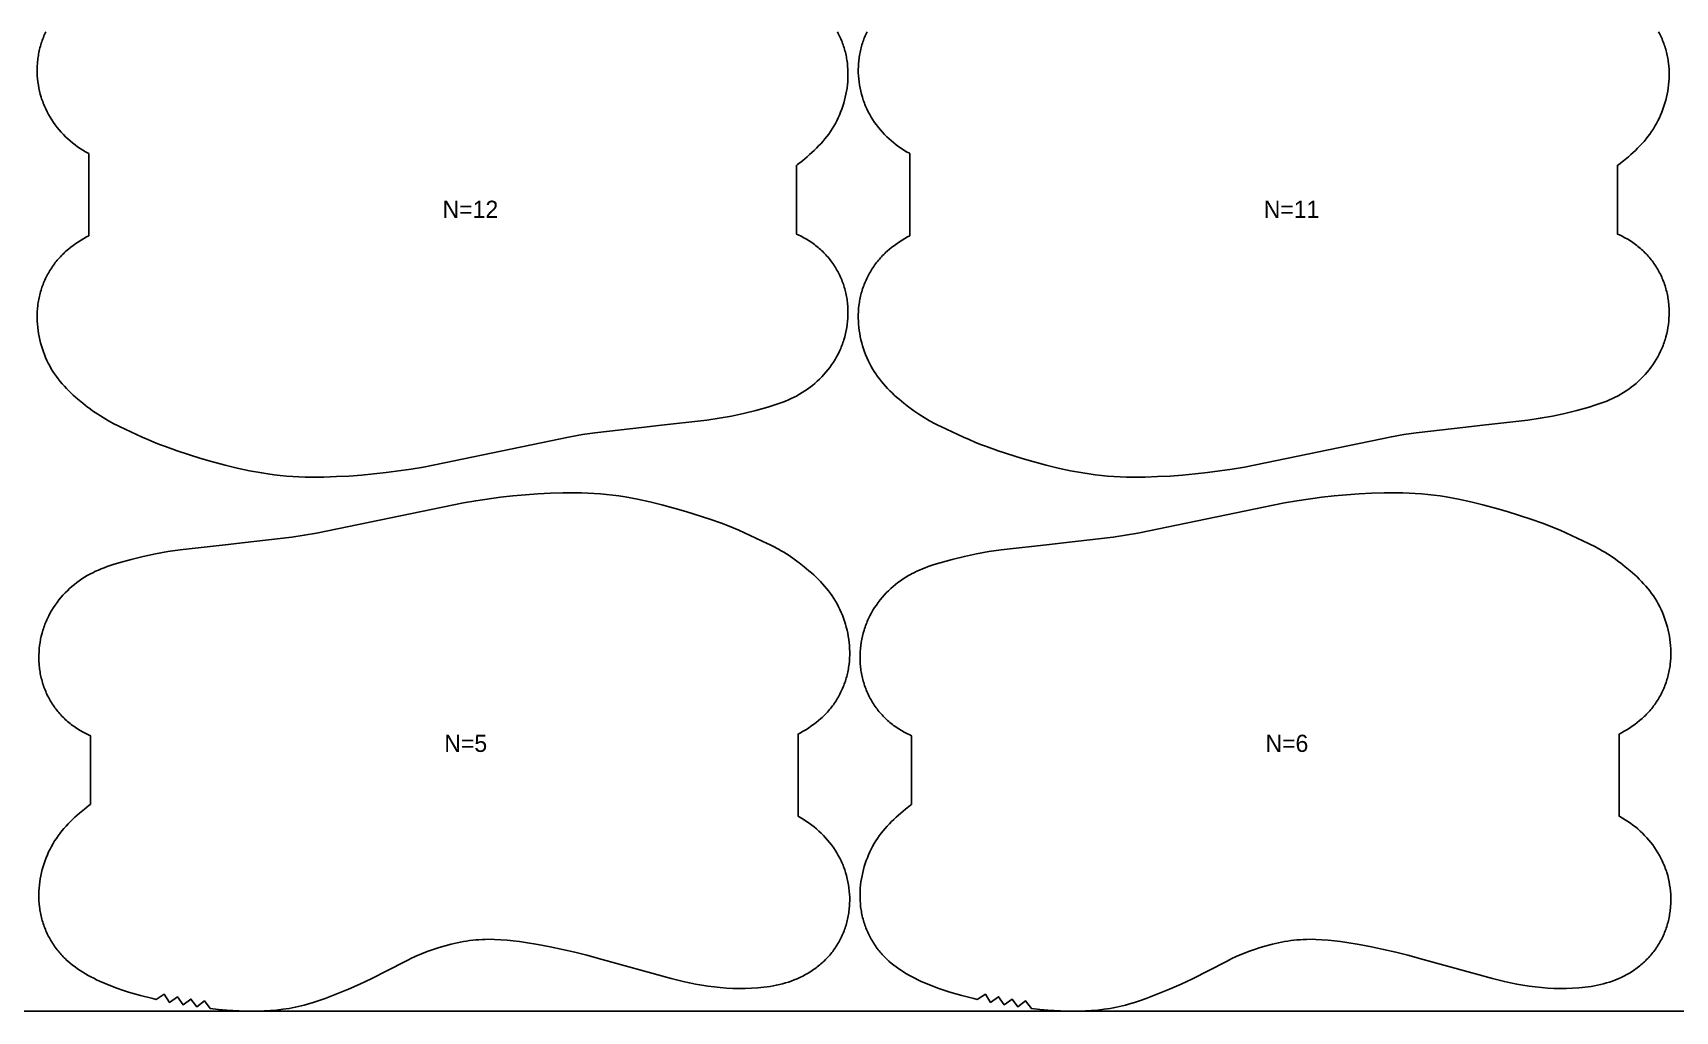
# Model space of a CAD drawing. Header units: inches. Extents: x 0 to 1906, y -77 to 1083.
# Drawn here: x 952.8 to 1429.8, y -77 to 206.9 of the extents above; entities that cross this region are included whole.
import ezdxf

# ---------------------------------------------------------------- set-up
doc = ezdxf.new("R2010")
doc.units = ezdxf.units.IN

msp = doc.modelspace()

# ---------------------------------------------------------------- linework, layer by layer
at = {"layer": '1'}
for points in [[(0, -77), (1905.5043, -77), (1905.5043, 1083.4717), (0, 1083.4717), (0, -77)], [(1085.945, -56.1527), (1084.1309, -56.1704), (1083.2244, -56.208), (1082.3186, -56.2644), (1081.414, -56.3391), (1080.5109, -56.4318), (1079.6097, -56.542), (1078.7108, -56.6695), (1077.8145, -56.8138), (1076.9212, -56.9746), (1076.031, -57.1513), (1074.2604, -57.551), (1072.5038, -58.0092), (1070.762, -58.5222), (1069.0361, -59.087), (1067.3281, -59.7032), (1065.6399, -60.3706), (1063.9735, -61.0895), (1062.3297, -61.8577), (1062.0431, -62), (1060.7039, -62.6646), (1051.0251, -67.6635), (1047.7342, -69.1966), (1044.4027, -70.6411), (1041.042, -72.0144), (1037.6489, -73.3073), (1035.9378, -73.9169), (1034.2148, -74.4905), (1032.4777, -75.0164), (1031.6033, -75.2577), (1030.7246, -75.4827), (1029.8415, -75.6901), (1028.9542, -75.8801), (1028.0633, -76.0532), (1027.169, -76.2098), (1025.3726, -76.4756), (1023.5682, -76.6812), (1021.759, -76.8308), (1019.9465, -76.9299), (1018.1319, -76.9843), (1016.3163, -77), (1014.5007, -76.9817), (1012.686, -76.9299), (1010.8727, -76.8439), (1009.0617, -76.7229), (1006.6792, -76.5116), (1004.301, -76.2515), (1002.5713, -74.0226), (1000.3335, -75.7427), (998.6477, -73.4815), (996.3773, -75.1527), (994.7582, -72.8477), (992.4402, -74.4474), (990.8999, -72.0895), (988.5291, -73.6098), (987.555, -73.3795), (984.0393, -72.474), (980.5545, -71.4543), (978.8255, -70.8991), (977.1087, -70.308), (975.4074, -69.6749), (973.7253, -68.9937), (972.0658, -68.2589), (971.2459, -67.8699), (970.4333, -67.4658), (969.6286, -67.046), (968.8324, -66.6102), (968.0452, -66.1577), (967.2676, -65.688), (966.5004, -65.2006), (965.7452, -64.6945), (965.0037, -64.169), (964.2779, -63.6231), (963.5695, -63.0561), (962.8804, -62.4668), (962.5437, -62.1637), (962.2124, -61.8546), (961.8869, -61.5396), (961.5673, -61.2186), (961.2538, -60.8913), (960.9467, -60.5581), (960.6458, -60.2189), (960.3513, -59.8741), (960.0633, -59.5236), (959.7818, -59.1678), (959.5069, -58.8067), (959.2386, -58.4404), (958.9772, -58.0693), (958.7225, -57.6933), (958.4746, -57.3127), (958.2338, -56.9276), (957.9999, -56.5381), (957.7732, -56.1445), (957.5535, -55.7468), (957.3412, -55.3453), (957.136, -54.9401), (956.9383, -54.5312), (956.7479, -54.119), (956.565, -53.7034), (956.3896, -53.2846), (956.2216, -52.8629), (956.0613, -52.4382), (955.9086, -52.0108), (955.7636, -51.5807), (955.6264, -51.1482), (955.4969, -50.7133), (955.3752, -50.2762), (955.2614, -49.837), (955.1555, -49.3959), (955.0576, -48.953), (954.9677, -48.5084), (954.8859, -48.0623), (954.8121, -47.6148), (954.7462, -47.1661), (954.6882, -46.7162), (954.5956, -45.8136), (954.5337, -44.9082), (954.502, -44.0009), (954.5, -43.0929), (954.5272, -42.1853), (954.5831, -41.2791), (954.6672, -40.3753), (954.7791, -39.4747), (954.9184, -38.578), (955.0847, -37.6858), (955.2775, -36.7989), (955.4966, -35.9178), (955.7416, -35.0433), (956.0119, -34.1761), (956.3074, -33.3169), (956.628, -32.4667), (956.9738, -31.6266), (957.3448, -30.7976), (957.7411, -29.981), (958.1628, -29.1776), (958.61, -28.3887), (959.0827, -27.6152), (959.5808, -26.8581), (960.1029, -26.1172), (960.6475, -25.3923), (961.2132, -24.6831), (961.7985, -23.9891), (962.4017, -23.3103), (963.0215, -22.6461), (963.6562, -21.9964), (964.3046, -21.3608), (964.9656, -20.7387), (965.6387, -20.1298), (966.323, -19.5334), (967.7224, -18.3764), (969.158, -17.2636), (969.5, -17.0139), (969.5, 2.906), (968.941, 3.1575), (968.1258, 3.5561), (967.3239, 3.981), (966.5362, 4.4325), (965.7641, 4.9105), (965.0089, 5.4145), (964.6379, 5.6763), (964.2717, 5.9445), (963.9102, 6.2191), (963.5538, 6.5), (963.2025, 6.7873), (962.8566, 7.0809), (962.5161, 7.3808), (962.1812, 7.6869), (961.8522, 7.9992), (961.529, 8.3177), (961.212, 8.6423), (960.9012, 8.9729), (960.5967, 9.3094), (960.2986, 9.6516), (960.0071, 9.9995), (959.7222, 10.3528), (959.444, 10.7114), (959.1726, 11.0753), (958.9082, 11.4442), (958.6509, 11.8181), (958.4007, 12.1968), (958.1578, 12.5802), (957.9223, 12.9681), (957.6942, 13.3604), (957.4737, 13.757), (957.2609, 14.1578), (957.0558, 14.5625), (956.8586, 14.9711), (956.6692, 15.3834), (956.4876, 15.7993), (956.3139, 16.2185), (956.148, 16.6409), (955.9901, 17.0663), (955.84, 17.4947), (955.6978, 17.9257), (955.5636, 18.3593), (955.4373, 18.7953), (955.319, 19.2336), (955.2087, 19.6739), (955.1064, 20.1161), (955.012, 20.5601), (954.9257, 21.0057), (954.8475, 21.4527), (954.7772, 21.9009), (954.7149, 22.3504), (954.6606, 22.8009), (954.6142, 23.2523), (954.5757, 23.7044), (954.5222, 24.6104), (954.5, 25.5179), (954.5087, 26.4257), (954.5482, 27.3329), (954.6182, 28.2383), (954.7185, 29.1409), (954.849, 30.0396), (955.0098, 30.9332), (955.2009, 31.8206), (955.4223, 32.7008), (955.6739, 33.5726), (955.8111, 34.005), (955.9558, 34.4349), (956.1082, 34.8622), (956.268, 35.2866), (956.4355, 35.7081), (956.6104, 36.1267), (956.7926, 36.542), (956.9821, 36.9542), (957.3825, 37.7686), (957.8105, 38.569), (958.2653, 39.3547), (958.7461, 40.125), (959.2519, 40.8792), (959.782, 41.6164), (960.3355, 42.336), (960.9117, 43.0375), (961.5098, 43.7202), (962.1292, 44.3836), (962.7692, 45.0272), (963.4292, 45.6504), (964.1083, 46.2528), (964.806, 46.8337), (965.5214, 47.3926), (966.2538, 47.9293), (967.0023, 48.4433), (967.766, 48.9345), (968.5441, 49.4023), (969.3355, 49.8467), (969.5, 49.9326), (970.1396, 50.2671), (970.9554, 50.6634), (971.7819, 51.0356), (972.6182, 51.3855), (973.4629, 51.7152), (974.3151, 52.0269), (976.0372, 52.6048), (977.7751, 53.1365), (981.2745, 54.1085), (984.8001, 54.9725), (988.3506, 55.7329), (991.9234, 56.3804), (995.5146, 56.9109), (1009.4896, 58.4668), (1013.5577, 58.9197), (1027.9863, 60.5701), (1031.5725, 61.1343), (1035.1491, 61.7624), (1077.8262, 70.5342), (1081.407, 71.134), (1088.5987, 72.1421), (1092.2059, 72.5543), (1095.8214, 72.8877), (1099.4431, 73.1441), (1103.0692, 73.3281), (1106.6984, 73.4384), (1110.3297, 73.4668), (1112.145, 73.4414), (1113.9593, 73.3838), (1115.7722, 73.2903), (1117.5827, 73.1594), (1119.39, 72.9907), (1121.1933, 72.7834), (1122.9918, 72.5376), (1124.7852, 72.2558), (1128.3561, 71.5968), (1131.905, 70.8301), (1135.4329, 69.9716), (1139.3147, 68.9291), (1142.4276, 68.0227), (1149.3421, 65.8049), (1152.7704, 64.6055), (1154.4704, 63.9691), (1156.1564, 63.2985), (1157.8263, 62.5897), (1159.4836, 61.8505), (1166.0656, 58.7732), (1166.6775, 58.4668), (1167.6885, 57.9606), (1169.2858, 57.1019), (1170.0723, 56.6506), (1170.8502, 56.1844), (1172.381, 55.2101), (1173.8793, 54.1847), (1175.0043, 53.3632), (1175.3463, 53.1135), (1176.7819, 52.0007), (1178.1813, 50.8437), (1178.8656, 50.2473), (1179.5387, 49.6384), (1180.1998, 49.0164), (1180.8481, 48.3807), (1181.4828, 47.731), (1182.1026, 47.0669), (1182.7058, 46.388), (1183.2911, 45.6941), (1183.8568, 44.9848), (1184.4015, 44.2599), (1184.9236, 43.519), (1185.4216, 42.7619), (1185.8943, 41.9885), (1186.3415, 41.1995), (1186.7632, 40.3962), (1187.1595, 39.5795), (1187.5306, 38.7505), (1187.8763, 37.9104), (1188.1969, 37.0602), (1188.4924, 36.201), (1188.7628, 35.3338), (1189.0077, 34.4593), (1189.2268, 33.5783), (1189.4197, 32.6913), (1189.5859, 31.7991), (1189.7252, 30.9024), (1189.8371, 30.0018), (1189.9212, 29.098), (1189.9771, 28.1918), (1190.0043, 27.2842), (1190.0024, 26.3762), (1189.9707, 25.469), (1189.9088, 24.5635), (1189.8161, 23.6609), (1189.7581, 23.2111), (1189.6922, 22.7623), (1189.6184, 22.3148), (1189.5366, 21.8687), (1189.4467, 21.4241), (1189.3488, 20.9812), (1189.2429, 20.5401), (1189.1291, 20.1009), (1189.0075, 19.6638), (1188.878, 19.229), (1188.7407, 18.7964), (1188.5957, 18.3664), (1188.443, 17.9389), (1188.2827, 17.5143), (1188.1148, 17.0925), (1187.9393, 16.6737), (1187.7564, 16.2582), (1187.566, 15.8459), (1187.3683, 15.4371), (1187.1632, 15.0318), (1186.9508, 14.6303), (1186.7312, 14.2326), (1186.5044, 13.839), (1186.2705, 13.4496), (1186.0297, 13.0645), (1185.7819, 12.6838), (1185.5272, 12.3079), (1185.2657, 11.9367), (1184.9974, 11.5705), (1184.7225, 11.2093), (1184.441, 10.8535), (1184.153, 10.5031), (1183.8585, 10.1582), (1183.5577, 9.819), (1183.2505, 9.4858), (1182.937, 9.1586), (1182.6175, 8.8375), (1182.2919, 8.5225), (1181.9606, 8.2135), (1181.6239, 7.9103), (1180.9348, 7.3211), (1180.2264, 6.754), (1179.5006, 6.2081), (1178.7592, 5.6826), (1178.0039, 5.1766), (1177.2367, 4.6891), (1176.4591, 4.2194), (1175.6719, 3.7669), (1175.0043, 3.4015), (1175.0043, -20.4445), (1175.1688, -20.5305), (1175.9603, -20.9748), (1176.7383, -21.4427), (1177.502, -21.9338), (1178.2505, -22.4478), (1178.9829, -22.9845), (1179.6984, -23.5434), (1180.396, -24.1243), (1181.0752, -24.7267), (1181.7351, -25.3499), (1182.3751, -25.9935), (1182.9945, -26.657), (1183.5927, -27.3397), (1184.1688, -28.0411), (1184.7223, -28.7607), (1185.2524, -29.498), (1185.7583, -30.2521), (1186.239, -31.0224), (1186.6939, -31.8081), (1187.1219, -32.6085), (1187.5222, -33.4229), (1187.7117, -33.8351), (1187.8939, -34.2505), (1188.0688, -34.669), (1188.2363, -35.0905), (1188.3962, -35.515), (1188.5485, -35.9422), (1188.6932, -36.3721), (1188.8304, -36.8045), (1189.082, -37.6763), (1189.3034, -38.5565), (1189.4945, -39.4439), (1189.6553, -40.3376), (1189.7858, -41.2362), (1189.8861, -42.1388), (1189.9561, -43.0442), (1189.9956, -43.9514), (1190.0043, -44.8592), (1189.9821, -45.7667), (1189.9286, -46.6727), (1189.8901, -47.1249), (1189.8437, -47.5762), (1189.7894, -48.0267), (1189.7271, -48.4762), (1189.6569, -48.9245), (1189.5786, -49.3715), (1189.4923, -49.817), (1189.398, -50.261), (1189.2956, -50.7032), (1189.1853, -51.1436), (1189.067, -51.5818), (1188.9407, -52.0178), (1188.8065, -52.4514), (1188.6643, -52.8825), (1188.5143, -53.3108), (1188.3563, -53.7362), (1188.1904, -54.1587), (1188.0167, -54.5779), (1187.8351, -54.9937), (1187.6457, -55.406), (1187.4485, -55.8146), (1187.2435, -56.2194), (1187.0306, -56.6201), (1186.8102, -57.0167), (1186.5821, -57.4091), (1186.3465, -57.797), (1186.1036, -58.1803), (1185.8534, -58.559), (1185.5961, -58.9329), (1185.3317, -59.3018), (1185.0604, -59.6657), (1184.7822, -60.0244), (1184.4972, -60.3777), (1184.2057, -60.7255), (1183.9076, -61.0677), (1183.6031, -61.4042), (1183.2923, -61.7348), (1182.9753, -62.0594), (1182.6522, -62.3779), (1182.3231, -62.6902), (1181.9882, -62.9964), (1181.6477, -63.2962), (1181.3018, -63.5898), (1180.9505, -63.8771), (1180.5941, -64.1581), (1180.2327, -64.4327), (1179.8664, -64.7008), (1179.4955, -64.9626), (1178.7402, -65.4667), (1177.9681, -65.9446), (1177.1805, -66.3961), (1176.3785, -66.821), (1175.5633, -67.2196), (1174.7359, -67.592), (1173.8972, -67.9385), (1173.0482, -68.2594), (1172.1901, -68.555), (1171.3238, -68.8255), (1170.4503, -69.0711), (1169.5705, -69.2924), (1168.6853, -69.4903), (1167.7952, -69.6662), (1166.9009, -69.8212), (1166.003, -69.9565), (1165.1022, -70.0736), (1164.1992, -70.1735), (1163.2946, -70.2575), (1161.4826, -70.3813), (1159.6684, -70.4477), (1157.8534, -70.4576), (1156.0391, -70.4123), (1154.227, -70.3132), (1152.4179, -70.1641), (1150.6126, -69.9692), (1148.812, -69.7326), (1147.0169, -69.4577), (1145.2283, -69.1447), (1143.4472, -68.7929), (1141.6748, -68.4016), (1138.1551, -67.5131), (1118.1003, -62), (1113.6471, -60.7758), (1110.1233, -59.9), (1106.5837, -59.0904), (1103.0284, -58.3533), (1099.4596, -57.6852), (1095.8786, -57.088), (1094.0823, -56.8263), (1092.2813, -56.5963), (1090.4751, -56.4041), (1088.6649, -56.2591), (1086.852, -56.1716), (1085.945, -56.1527)], [(1324.445, -56.1527), (1322.6309, -56.1704), (1321.7244, -56.208), (1320.8186, -56.2644), (1319.914, -56.3391), (1319.0109, -56.4318), (1318.1097, -56.542), (1317.2108, -56.6695), (1316.3145, -56.8138), (1315.4212, -56.9746), (1314.531, -57.1513), (1312.7604, -57.551), (1311.0038, -58.0092), (1309.262, -58.5222), (1307.5361, -59.087), (1305.8281, -59.7032), (1304.1399, -60.3706), (1302.4735, -61.0895), (1300.8297, -61.8577), (1300.5431, -62), (1299.2039, -62.6646), (1289.5251, -67.6635), (1286.2342, -69.1966), (1282.9027, -70.6411), (1279.542, -72.0144), (1276.1489, -73.3073), (1274.4378, -73.9169), (1272.7148, -74.4905), (1270.9777, -75.0164), (1270.1033, -75.2577), (1269.2246, -75.4827), (1268.3415, -75.6901), (1267.4542, -75.8801), (1266.5633, -76.0532), (1265.669, -76.2098), (1263.8726, -76.4756), (1262.0682, -76.6812), (1260.259, -76.8308), (1258.4465, -76.9299), (1256.6319, -76.9843), (1254.8163, -77), (1253.0007, -76.9817), (1251.186, -76.9299), (1249.3727, -76.8439), (1247.5617, -76.7229), (1245.1792, -76.5116), (1242.801, -76.2515), (1241.0713, -74.0226), (1238.8335, -75.7427), (1237.1477, -73.4815), (1234.8773, -75.1527), (1233.2582, -72.8477), (1230.9402, -74.4474), (1229.3999, -72.0895), (1227.0291, -73.6098), (1226.055, -73.3795), (1222.5393, -72.474), (1219.0545, -71.4543), (1217.3255, -70.8991), (1215.6087, -70.308), (1213.9074, -69.6749), (1212.2253, -68.9937), (1210.5658, -68.2589), (1209.7459, -67.8699), (1208.9333, -67.4658), (1208.1286, -67.046), (1207.3324, -66.6102), (1206.5452, -66.1577), (1205.7676, -65.688), (1205.0004, -65.2006), (1204.2452, -64.6945), (1203.5037, -64.169), (1202.7779, -63.6231), (1202.0695, -63.0561), (1201.3804, -62.4668), (1201.0437, -62.1637), (1200.7124, -61.8546), (1200.3869, -61.5396), (1200.0673, -61.2186), (1199.7538, -60.8913), (1199.4467, -60.5581), (1199.1458, -60.2189), (1198.8513, -59.8741), (1198.5633, -59.5236), (1198.2818, -59.1678), (1198.0069, -58.8067), (1197.7386, -58.4404), (1197.4772, -58.0693), (1197.2225, -57.6933), (1196.9746, -57.3127), (1196.7338, -56.9276), (1196.4999, -56.5381), (1196.2732, -56.1445), (1196.0535, -55.7468), (1195.8412, -55.3453), (1195.636, -54.9401), (1195.4383, -54.5312), (1195.2479, -54.119), (1195.065, -53.7034), (1194.8896, -53.2846), (1194.7216, -52.8629), (1194.5613, -52.4382), (1194.4086, -52.0108), (1194.2636, -51.5807), (1194.1264, -51.1482), (1193.9969, -50.7133), (1193.8752, -50.2762), (1193.7614, -49.837), (1193.6555, -49.3959), (1193.5576, -48.953), (1193.4677, -48.5084), (1193.3859, -48.0623), (1193.3121, -47.6148), (1193.2462, -47.1661), (1193.1882, -46.7162), (1193.0956, -45.8136), (1193.0337, -44.9082), (1193.002, -44.0009), (1193, -43.0929), (1193.0272, -42.1853), (1193.0831, -41.2791), (1193.1672, -40.3753), (1193.2791, -39.4747), (1193.4184, -38.578), (1193.5847, -37.6858), (1193.7775, -36.7989), (1193.9966, -35.9178), (1194.2416, -35.0433), (1194.5119, -34.1761), (1194.8074, -33.3169), (1195.128, -32.4667), (1195.4738, -31.6266), (1195.8448, -30.7976), (1196.2411, -29.981), (1196.6628, -29.1776), (1197.11, -28.3887), (1197.5827, -27.6152), (1198.0808, -26.8581), (1198.6029, -26.1172), (1199.1475, -25.3923), (1199.7132, -24.6831), (1200.2985, -23.9891), (1200.9017, -23.3103), (1201.5215, -22.6461), (1202.1562, -21.9964), (1202.8046, -21.3608), (1203.4656, -20.7387), (1204.1387, -20.1298), (1204.823, -19.5334), (1206.2224, -18.3764), (1207.658, -17.2636), (1208, -17.0139), (1208, 2.906), (1207.441, 3.1575), (1206.6258, 3.5561), (1205.8239, 3.981), (1205.0362, 4.4325), (1204.2641, 4.9105), (1203.5089, 5.4145), (1203.1379, 5.6763), (1202.7717, 5.9445), (1202.4102, 6.2191), (1202.0538, 6.5), (1201.7025, 6.7873), (1201.3566, 7.0809), (1201.0161, 7.3808), (1200.6812, 7.6869), (1200.3522, 7.9992), (1200.029, 8.3177), (1199.712, 8.6423), (1199.4012, 8.9729), (1199.0967, 9.3094), (1198.7986, 9.6516), (1198.5071, 9.9995), (1198.2222, 10.3528), (1197.944, 10.7114), (1197.6726, 11.0753), (1197.4082, 11.4442), (1197.1509, 11.8181), (1196.9007, 12.1968), (1196.6578, 12.5802), (1196.4223, 12.9681), (1196.1942, 13.3604), (1195.9737, 13.757), (1195.7609, 14.1578), (1195.5558, 14.5625), (1195.3586, 14.9711), (1195.1692, 15.3834), (1194.9876, 15.7993), (1194.8139, 16.2185), (1194.648, 16.6409), (1194.4901, 17.0663), (1194.34, 17.4947), (1194.1978, 17.9257), (1194.0636, 18.3593), (1193.9373, 18.7953), (1193.819, 19.2336), (1193.7087, 19.6739), (1193.6064, 20.1161), (1193.512, 20.5601), (1193.4257, 21.0057), (1193.3475, 21.4527), (1193.2772, 21.9009), (1193.2149, 22.3504), (1193.1606, 22.8009), (1193.1142, 23.2523), (1193.0757, 23.7044), (1193.0222, 24.6104), (1193, 25.5179), (1193.0087, 26.4257), (1193.0482, 27.3329), (1193.1182, 28.2383), (1193.2185, 29.1409), (1193.349, 30.0396), (1193.5098, 30.9332), (1193.7009, 31.8206), (1193.9223, 32.7008), (1194.1739, 33.5726), (1194.3111, 34.005), (1194.4558, 34.4349), (1194.6082, 34.8622), (1194.768, 35.2866), (1194.9355, 35.7081), (1195.1104, 36.1267), (1195.2926, 36.542), (1195.4821, 36.9542), (1195.8825, 37.7686), (1196.3105, 38.569), (1196.7653, 39.3547), (1197.2461, 40.125), (1197.7519, 40.8792), (1198.282, 41.6164), (1198.8355, 42.336), (1199.4117, 43.0375), (1200.0098, 43.7202), (1200.6292, 44.3836), (1201.2692, 45.0272), (1201.9292, 45.6504), (1202.6083, 46.2528), (1203.306, 46.8337), (1204.0214, 47.3926), (1204.7538, 47.9293), (1205.5023, 48.4433), (1206.266, 48.9345), (1207.0441, 49.4023), (1207.8355, 49.8467), (1208, 49.9326), (1208.6396, 50.2671), (1209.4554, 50.6634), (1210.2819, 51.0356), (1211.1182, 51.3855), (1211.9629, 51.7152), (1212.8151, 52.0269), (1214.5372, 52.6048), (1216.2751, 53.1365), (1219.7745, 54.1085), (1223.3001, 54.9725), (1226.8506, 55.7329), (1230.4234, 56.3804), (1234.0146, 56.9109), (1247.9896, 58.4668), (1252.0577, 58.9197), (1266.4863, 60.5701), (1270.0725, 61.1343), (1273.6491, 61.7624), (1316.3262, 70.5342), (1319.907, 71.134), (1327.0987, 72.1421), (1330.7059, 72.5543), (1334.3214, 72.8877), (1337.9431, 73.1441), (1341.5692, 73.3281), (1345.1984, 73.4384), (1348.8297, 73.4668), (1350.645, 73.4414), (1352.4593, 73.3838), (1354.2722, 73.2903), (1356.0827, 73.1594), (1357.89, 72.9907), (1359.6933, 72.7834), (1361.4918, 72.5376), (1363.2852, 72.2558), (1366.8561, 71.5968), (1370.405, 70.8301), (1373.9329, 69.9716), (1377.8147, 68.9291), (1380.9276, 68.0227), (1387.8421, 65.8049), (1391.2704, 64.6055), (1392.9704, 63.9691), (1394.6564, 63.2985), (1396.3263, 62.5897), (1397.9836, 61.8505), (1404.5656, 58.7732), (1405.1775, 58.4668), (1406.1885, 57.9606), (1407.7858, 57.1019), (1408.5723, 56.6506), (1409.3502, 56.1844), (1410.881, 55.2101), (1412.3793, 54.1847), (1413.5043, 53.3632), (1413.8463, 53.1135), (1415.2819, 52.0007), (1416.6813, 50.8437), (1417.3656, 50.2473), (1418.0387, 49.6384), (1418.6998, 49.0164), (1419.3481, 48.3807), (1419.9828, 47.731), (1420.6026, 47.0669), (1421.2058, 46.388), (1421.7911, 45.6941), (1422.3568, 44.9848), (1422.9015, 44.2599), (1423.4236, 43.519), (1423.9216, 42.7619), (1424.3943, 41.9885), (1424.8415, 41.1995), (1425.2632, 40.3962), (1425.6595, 39.5795), (1426.0306, 38.7505), (1426.3763, 37.9104), (1426.6969, 37.0602), (1426.9924, 36.201), (1427.2628, 35.3338), (1427.5077, 34.4593), (1427.7268, 33.5783), (1427.9197, 32.6913), (1428.0859, 31.7991), (1428.2252, 30.9024), (1428.3371, 30.0018), (1428.4212, 29.098), (1428.4771, 28.1918), (1428.5043, 27.2842), (1428.5024, 26.3762), (1428.4707, 25.469), (1428.4088, 24.5635), (1428.3161, 23.6609), (1428.2581, 23.2111), (1428.1922, 22.7623), (1428.1184, 22.3148), (1428.0366, 21.8687), (1427.9467, 21.4241), (1427.8488, 20.9812), (1427.7429, 20.5401), (1427.6291, 20.1009), (1427.5075, 19.6638), (1427.378, 19.229), (1427.2407, 18.7964), (1427.0957, 18.3664), (1426.943, 17.9389), (1426.7827, 17.5143), (1426.6148, 17.0925), (1426.4393, 16.6737), (1426.2564, 16.2582), (1426.066, 15.8459), (1425.8683, 15.4371), (1425.6632, 15.0318), (1425.4508, 14.6303), (1425.2312, 14.2326), (1425.0044, 13.839), (1424.7705, 13.4496), (1424.5297, 13.0645), (1424.2819, 12.6838), (1424.0272, 12.3079), (1423.7657, 11.9367), (1423.4974, 11.5705), (1423.2225, 11.2093), (1422.941, 10.8535), (1422.653, 10.5031), (1422.3585, 10.1582), (1422.0577, 9.819), (1421.7505, 9.4858), (1421.437, 9.1586), (1421.1175, 8.8375), (1420.7919, 8.5225), (1420.4606, 8.2135), (1420.1239, 7.9103), (1419.4348, 7.3211), (1418.7264, 6.754), (1418.0006, 6.2081), (1417.2592, 5.6826), (1416.5039, 5.1766), (1415.7367, 4.6891), (1414.9591, 4.2194), (1414.1719, 3.7669), (1413.5043, 3.4015), (1413.5043, -20.4445), (1413.6688, -20.5305), (1414.4603, -20.9748), (1415.2383, -21.4427), (1416.002, -21.9338), (1416.7505, -22.4478), (1417.4829, -22.9845), (1418.1984, -23.5434), (1418.896, -24.1243), (1419.5752, -24.7267), (1420.2351, -25.3499), (1420.8751, -25.9935), (1421.4945, -26.657), (1422.0927, -27.3397), (1422.6688, -28.0411), (1423.2223, -28.7607), (1423.7524, -29.498), (1424.2583, -30.2521), (1424.739, -31.0224), (1425.1939, -31.8081), (1425.6219, -32.6085), (1426.0222, -33.4229), (1426.2117, -33.8351), (1426.3939, -34.2505), (1426.5688, -34.669), (1426.7363, -35.0905), (1426.8962, -35.515), (1427.0485, -35.9422), (1427.1932, -36.3721), (1427.3304, -36.8045), (1427.582, -37.6763), (1427.8034, -38.5565), (1427.9945, -39.4439), (1428.1553, -40.3376), (1428.2858, -41.2362), (1428.3861, -42.1388), (1428.4561, -43.0442), (1428.4956, -43.9514), (1428.5043, -44.8592), (1428.4821, -45.7667), (1428.4286, -46.6727), (1428.3901, -47.1249), (1428.3437, -47.5762), (1428.2894, -48.0267), (1428.2271, -48.4762), (1428.1569, -48.9245), (1428.0786, -49.3715), (1427.9923, -49.817), (1427.898, -50.261), (1427.7956, -50.7032), (1427.6853, -51.1436), (1427.567, -51.5818), (1427.4407, -52.0178), (1427.3065, -52.4514), (1427.1643, -52.8825), (1427.0143, -53.3108), (1426.8563, -53.7362), (1426.6904, -54.1587), (1426.5167, -54.5779), (1426.3351, -54.9937), (1426.1457, -55.406), (1425.9485, -55.8146), (1425.7435, -56.2194), (1425.5306, -56.6201), (1425.3102, -57.0167), (1425.0821, -57.4091), (1424.8465, -57.797), (1424.6036, -58.1803), (1424.3534, -58.559), (1424.0961, -58.9329), (1423.8317, -59.3018), (1423.5604, -59.6657), (1423.2822, -60.0244), (1422.9972, -60.3777), (1422.7057, -60.7255), (1422.4076, -61.0677), (1422.1031, -61.4042), (1421.7923, -61.7348), (1421.4753, -62.0594), (1421.1522, -62.3779), (1420.8231, -62.6902), (1420.4882, -62.9964), (1420.1477, -63.2962), (1419.8018, -63.5898), (1419.4505, -63.8771), (1419.0941, -64.1581), (1418.7327, -64.4327), (1418.3664, -64.7008), (1417.9955, -64.9626), (1417.2402, -65.4667), (1416.4681, -65.9446), (1415.6805, -66.3961), (1414.8785, -66.821), (1414.0633, -67.2196), (1413.2359, -67.592), (1412.3972, -67.9385), (1411.5482, -68.2594), (1410.6901, -68.555), (1409.8238, -68.8255), (1408.9503, -69.0711), (1408.0705, -69.2924), (1407.1853, -69.4903), (1406.2952, -69.6662), (1405.4009, -69.8212), (1404.503, -69.9565), (1403.6022, -70.0736), (1402.6992, -70.1735), (1401.7946, -70.2575), (1399.9826, -70.3813), (1398.1684, -70.4477), (1396.3534, -70.4576), (1394.5391, -70.4123), (1392.727, -70.3132), (1390.9179, -70.1641), (1389.1126, -69.9692), (1387.312, -69.7326), (1385.5169, -69.4577), (1383.7283, -69.1447), (1381.9472, -68.7929), (1380.1748, -68.4016), (1376.6551, -67.5131), (1356.6003, -62), (1352.1471, -60.7758), (1348.6233, -59.9), (1345.0837, -59.0904), (1341.5284, -58.3533), (1337.9596, -57.6852), (1334.3786, -57.088), (1332.5823, -56.8263), (1330.7813, -56.5963), (1328.9751, -56.4041), (1327.1649, -56.2591), (1325.352, -56.1716), (1324.445, -56.1527)]]:
    msp.add_lwpolyline(points, close=True, dxfattribs=at)
for points in [[(1186.4508, 207.2136), (1186.6632, 206.8121), (1186.8683, 206.4069), (1187.066, 205.9981), (1187.2564, 205.5858), (1187.4393, 205.1702), (1187.6148, 204.7515), (1187.7827, 204.3297), (1187.943, 203.905), (1188.0957, 203.4776), (1188.2407, 203.0475), (1188.378, 202.615), (1188.5075, 202.1801), (1188.6291, 201.743), (1188.7429, 201.3038), (1188.8488, 200.8627), (1188.9467, 200.4198), (1189.0366, 199.9752), (1189.1184, 199.5291), (1189.1922, 199.0816), (1189.2581, 198.6329), (1189.3161, 198.183), (1189.4088, 197.2804), (1189.4707, 196.375), (1189.5024, 195.4677), (1189.5043, 194.5597), (1189.4771, 193.6521), (1189.4212, 192.7459), (1189.3371, 191.8421), (1189.2252, 190.9415), (1189.0859, 190.0448), (1188.9197, 189.1526), (1188.7268, 188.2657), (1188.5077, 187.3846), (1188.2628, 186.5101), (1187.9924, 185.6429), (1187.6969, 184.7837), (1187.3763, 183.9335), (1187.0306, 183.0934), (1186.6595, 182.2645), (1186.2632, 181.4478), (1185.8415, 180.6444), (1185.3943, 179.8555), (1184.9216, 179.082), (1184.4236, 178.3249), (1183.9015, 177.584), (1183.3568, 176.8591), (1182.7911, 176.1499), (1182.2058, 175.456), (1181.6026, 174.7771), (1180.9828, 174.1129), (1180.3481, 173.4632), (1179.6998, 172.8276), (1179.0387, 172.2055), (1178.3656, 171.5966), (1177.6813, 171.0003), (1176.2819, 169.8433), (1174.8463, 168.7304), (1174.5043, 168.4807), (1174.5043, 148.5609), (1175.0633, 148.3093), (1175.8785, 147.9107), (1176.6805, 147.4858), (1177.4681, 147.0343), (1178.2402, 146.5563), (1178.9955, 146.0523), (1179.3664, 145.7905), (1179.7327, 145.5224), (1180.0941, 145.2478), (1180.4505, 144.9668), (1180.8018, 144.6795), (1181.1477, 144.3859), (1181.4882, 144.086), (1181.8231, 143.7799), (1182.1522, 143.4676), (1182.4753, 143.1491), (1182.7923, 142.8245), (1183.1031, 142.4939), (1183.4076, 142.1574), (1183.7057, 141.8152), (1183.9972, 141.4674), (1184.2822, 141.1141), (1184.5604, 140.7554), (1184.8317, 140.3915), (1185.0961, 140.0226), (1185.3534, 139.6487), (1185.6036, 139.27), (1185.8465, 138.8867), (1186.0821, 138.4987), (1186.3102, 138.1064), (1186.5306, 137.7098), (1186.7435, 137.3091), (1186.9485, 136.9043), (1187.1457, 136.4957), (1187.3351, 136.0834), (1187.5167, 135.6675), (1187.6904, 135.2483), (1187.8563, 134.8259), (1188.0143, 134.4005), (1188.1643, 133.9722), (1188.3065, 133.5411), (1188.4407, 133.1075), (1188.567, 132.6715), (1188.6853, 132.2333), (1188.7956, 131.7929), (1188.898, 131.3507), (1188.9923, 130.9067), (1189.0786, 130.4612), (1189.1569, 130.0142), (1189.2271, 129.5659), (1189.2894, 129.1164), (1189.3437, 128.6659), (1189.3901, 128.2146), (1189.4286, 127.7624), (1189.4821, 126.8564), (1189.5043, 125.9489), (1189.4956, 125.0411), (1189.4561, 124.1339), (1189.3861, 123.2285), (1189.2858, 122.3259), (1189.1553, 121.4273), (1188.9945, 120.5336), (1188.8034, 119.6462), (1188.582, 118.766), (1188.3304, 117.8942), (1188.1932, 117.4618), (1188.0485, 117.0319), (1187.8962, 116.6046), (1187.7363, 116.1802), (1187.5688, 115.7587), (1187.3939, 115.3402), (1187.2117, 114.9248), (1187.0222, 114.5126), (1186.6219, 113.6982), (1186.1939, 112.8978), (1185.739, 112.1121), (1185.2583, 111.3418), (1184.7524, 110.5876), (1184.2223, 109.8504), (1183.6688, 109.1308), (1183.0927, 108.4294), (1182.4945, 107.7467), (1181.8751, 107.0832), (1181.2351, 106.4396), (1180.5752, 105.8164), (1179.896, 105.214), (1179.1984, 104.6331), (1178.4829, 104.0742), (1177.7505, 103.5375), (1177.002, 103.0235), (1176.2383, 102.5324), (1175.4603, 102.0645), (1174.6688, 101.6202), (1174.5043, 101.5342), (1173.8647, 101.1997), (1173.049, 100.8034), (1172.2224, 100.4312), (1171.3862, 100.0813), (1170.5414, 99.7516), (1169.6892, 99.4399), (1167.9672, 98.862), (1166.2292, 98.3303), (1162.7299, 97.3583), (1159.2042, 96.4943), (1155.6537, 95.7339), (1152.0809, 95.0865), (1148.4897, 94.5559), (1134.5147, 93), (1130.4466, 92.5471), (1116.018, 90.8968), (1112.4318, 90.3325), (1108.8552, 89.7044), (1066.1781, 80.9326), (1062.5974, 80.3328), (1055.4056, 79.3247), (1051.7984, 78.9125), (1048.183, 78.5792), (1044.5612, 78.3227), (1040.9352, 78.1387), (1037.3059, 78.0284), (1033.6746, 78), (1031.8593, 78.0254), (1030.045, 78.083), (1028.2322, 78.1766), (1026.4216, 78.3074), (1024.6143, 78.4761), (1022.811, 78.6834), (1021.0125, 78.9292), (1019.2191, 79.211), (1015.6482, 79.87), (1012.0993, 80.6367), (1008.5715, 81.4952), (1004.6896, 82.5377), (1001.5768, 83.4441), (994.6622, 85.6619), (991.2339, 86.8613), (989.5339, 87.4978), (987.8479, 88.1683), (986.178, 88.8771), (984.5207, 89.6163), (977.9388, 92.6936), (977.3269, 93), (976.3159, 93.5062), (974.7185, 94.3649), (973.932, 94.8162), (973.1541, 95.2824), (971.6233, 96.2567), (970.125, 97.2822), (969, 98.1036), (968.658, 98.3533), (967.2224, 99.4661), (965.823, 100.6231), (965.1387, 101.2195), (964.4656, 101.8284), (963.8046, 102.4504), (963.1562, 103.0861), (962.5215, 103.7358), (961.9017, 104.4), (961.2985, 105.0788), (960.7132, 105.7727), (960.1475, 106.482), (959.6029, 107.2069), (959.0808, 107.9478), (958.5827, 108.7049), (958.11, 109.4784), (957.6628, 110.2673), (957.2411, 111.0707), (956.8448, 111.8873), (956.4738, 112.7163), (956.128, 113.5564), (955.8074, 114.4066), (955.5119, 115.2658), (955.2416, 116.133), (954.9966, 117.0075), (954.7775, 117.8886), (954.5847, 118.7755), (954.4184, 119.6677), (954.2791, 120.5644), (954.1672, 121.465), (954.0831, 122.3688), (954.0272, 123.275), (954, 124.1826), (954.002, 125.0906), (954.0337, 125.9979), (954.0956, 126.9033), (954.1882, 127.8059), (954.2462, 128.2558), (954.3121, 128.7045), (954.3859, 129.152), (954.4677, 129.5981), (954.5576, 130.0427), (954.6555, 130.4856), (954.7614, 130.9267), (954.8752, 131.3659), (954.9969, 131.803), (955.1264, 132.2379), (955.2636, 132.6704), (955.4086, 133.1005), (955.5613, 133.5279), (955.7216, 133.9526), (955.8896, 134.3743), (956.065, 134.7931), (956.2479, 135.2087), (956.4383, 135.6209), (956.636, 136.0298), (956.8412, 136.435), (957.0535, 136.8365), (957.2732, 137.2342), (957.4999, 137.6278), (957.7338, 138.0172), (957.9746, 138.4024), (958.2225, 138.783), (958.4772, 139.159), (958.7386, 139.5301), (959.0069, 139.8964), (959.2818, 140.2575), (959.5633, 140.6133), (959.8513, 140.9638), (960.1458, 141.3086), (960.4467, 141.6478), (960.7538, 141.981), (961.0673, 142.3083), (961.3869, 142.6293), (961.7124, 142.9443), (962.0437, 143.2534), (962.3804, 143.5565), (963.0695, 144.1457), (963.7779, 144.7128), (964.5037, 145.2587), (965.2452, 145.7842), (966.0004, 146.2902), (966.7676, 146.7777), (967.5452, 147.2474), (968.3324, 147.6999), (969, 148.0653), (969, 171.9113), (968.8355, 171.9973), (968.0441, 172.4416), (967.266, 172.9095), (966.5023, 173.4006), (965.7538, 173.9146), (965.0214, 174.4513), (964.306, 175.0102), (963.6083, 175.5912), (962.9292, 176.1935), (962.2692, 176.8167), (961.6292, 177.4604), (961.0098, 178.1238), (960.4117, 178.8065), (959.8355, 179.5079), (959.282, 180.2275), (958.7519, 180.9648), (958.2461, 181.7189), (957.7653, 182.4892), (957.3105, 183.2749), (956.8825, 184.0754), (956.4821, 184.8897), (956.2926, 185.3019), (956.1104, 185.7173), (955.9355, 186.1358), (955.768, 186.5573), (955.6082, 186.9818), (955.4558, 187.409), (955.3111, 187.8389), (955.1739, 188.2713), (954.9223, 189.1431), (954.7009, 190.0233), (954.5098, 190.9108), (954.349, 191.8044), (954.2185, 192.703), (954.1182, 193.6056), (954.0482, 194.511), (954.0087, 195.4182), (954, 196.3261), (954.0222, 197.2335), (954.0757, 198.1395), (954.1142, 198.5917), (954.1606, 199.0431), (954.2149, 199.4935), (954.2772, 199.943), (954.3475, 200.3913), (954.4257, 200.8383), (954.512, 201.2839), (954.6064, 201.7278), (954.7087, 202.1701), (954.819, 202.6104), (954.9373, 203.0486), (955.0636, 203.4846), (955.1978, 203.9182), (955.34, 204.3493), (955.4901, 204.7776), (955.648, 205.2031), (955.8139, 205.6255), (955.9876, 206.0447), (956.1692, 206.4605), (956.3586, 206.8728), (956.5558, 207.2814)], [(1424.9508, 207.2136), (1425.1632, 206.8121), (1425.3683, 206.4069), (1425.566, 205.9981), (1425.7564, 205.5858), (1425.9393, 205.1702), (1426.1148, 204.7515), (1426.2827, 204.3297), (1426.443, 203.905), (1426.5957, 203.4776), (1426.7407, 203.0475), (1426.878, 202.615), (1427.0075, 202.1801), (1427.1291, 201.743), (1427.2429, 201.3038), (1427.3488, 200.8627), (1427.4467, 200.4198), (1427.5366, 199.9752), (1427.6184, 199.5291), (1427.6922, 199.0816), (1427.7581, 198.6329), (1427.8161, 198.183), (1427.9088, 197.2804), (1427.9707, 196.375), (1428.0024, 195.4677), (1428.0043, 194.5597), (1427.9771, 193.6521), (1427.9212, 192.7459), (1427.8371, 191.8421), (1427.7252, 190.9415), (1427.5859, 190.0448), (1427.4197, 189.1526), (1427.2268, 188.2657), (1427.0077, 187.3846), (1426.7628, 186.5101), (1426.4924, 185.6429), (1426.1969, 184.7837), (1425.8763, 183.9335), (1425.5306, 183.0934), (1425.1595, 182.2645), (1424.7632, 181.4478), (1424.3415, 180.6444), (1423.8943, 179.8555), (1423.4216, 179.082), (1422.9236, 178.3249), (1422.4015, 177.584), (1421.8568, 176.8591), (1421.2911, 176.1499), (1420.7058, 175.456), (1420.1026, 174.7771), (1419.4828, 174.1129), (1418.8481, 173.4632), (1418.1998, 172.8276), (1417.5387, 172.2055), (1416.8656, 171.5966), (1416.1813, 171.0003), (1414.7819, 169.8433), (1413.3463, 168.7304), (1413.0043, 168.4807), (1413.0043, 148.5609), (1413.5633, 148.3093), (1414.3785, 147.9107), (1415.1805, 147.4858), (1415.9681, 147.0343), (1416.7402, 146.5563), (1417.4955, 146.0523), (1417.8664, 145.7905), (1418.2327, 145.5224), (1418.5941, 145.2478), (1418.9505, 144.9668), (1419.3018, 144.6795), (1419.6477, 144.3859), (1419.9882, 144.086), (1420.3231, 143.7799), (1420.6522, 143.4676), (1420.9753, 143.1491), (1421.2923, 142.8245), (1421.6031, 142.4939), (1421.9076, 142.1574), (1422.2057, 141.8152), (1422.4972, 141.4674), (1422.7822, 141.1141), (1423.0604, 140.7554), (1423.3317, 140.3915), (1423.5961, 140.0226), (1423.8534, 139.6487), (1424.1036, 139.27), (1424.3465, 138.8867), (1424.5821, 138.4987), (1424.8102, 138.1064), (1425.0306, 137.7098), (1425.2435, 137.3091), (1425.4485, 136.9043), (1425.6457, 136.4957), (1425.8351, 136.0834), (1426.0167, 135.6675), (1426.1904, 135.2483), (1426.3563, 134.8259), (1426.5143, 134.4005), (1426.6643, 133.9722), (1426.8065, 133.5411), (1426.9407, 133.1075), (1427.067, 132.6715), (1427.1853, 132.2333), (1427.2956, 131.7929), (1427.398, 131.3507), (1427.4923, 130.9067), (1427.5786, 130.4612), (1427.6569, 130.0142), (1427.7271, 129.5659), (1427.7894, 129.1164), (1427.8437, 128.6659), (1427.8901, 128.2146), (1427.9286, 127.7624), (1427.9821, 126.8564), (1428.0043, 125.9489), (1427.9956, 125.0411), (1427.9561, 124.1339), (1427.8861, 123.2285), (1427.7858, 122.3259), (1427.6553, 121.4273), (1427.4945, 120.5336), (1427.3034, 119.6462), (1427.082, 118.766), (1426.8304, 117.8942), (1426.6932, 117.4618), (1426.5485, 117.0319), (1426.3962, 116.6046), (1426.2363, 116.1802), (1426.0688, 115.7587), (1425.8939, 115.3402), (1425.7117, 114.9248), (1425.5222, 114.5126), (1425.1219, 113.6982), (1424.6939, 112.8978), (1424.239, 112.1121), (1423.7583, 111.3418), (1423.2524, 110.5876), (1422.7223, 109.8504), (1422.1688, 109.1308), (1421.5927, 108.4294), (1420.9945, 107.7467), (1420.3751, 107.0832), (1419.7351, 106.4396), (1419.0752, 105.8164), (1418.396, 105.214), (1417.6984, 104.6331), (1416.9829, 104.0742), (1416.2505, 103.5375), (1415.502, 103.0235), (1414.7383, 102.5324), (1413.9603, 102.0645), (1413.1688, 101.6202), (1413.0043, 101.5342), (1412.3647, 101.1997), (1411.549, 100.8034), (1410.7224, 100.4312), (1409.8862, 100.0813), (1409.0414, 99.7516), (1408.1892, 99.4399), (1406.4672, 98.862), (1404.7292, 98.3303), (1401.2299, 97.3583), (1397.7042, 96.4943), (1394.1537, 95.7339), (1390.5809, 95.0865), (1386.9897, 94.5559), (1373.0147, 93), (1368.9466, 92.5471), (1354.518, 90.8968), (1350.9318, 90.3325), (1347.3552, 89.7044), (1304.6781, 80.9326), (1301.0974, 80.3328), (1293.9056, 79.3247), (1290.2984, 78.9125), (1286.683, 78.5792), (1283.0612, 78.3227), (1279.4352, 78.1387), (1275.8059, 78.0284), (1272.1746, 78), (1270.3593, 78.0254), (1268.545, 78.083), (1266.7322, 78.1766), (1264.9216, 78.3074), (1263.1143, 78.4761), (1261.311, 78.6834), (1259.5125, 78.9292), (1257.7191, 79.211), (1254.1482, 79.87), (1250.5993, 80.6367), (1247.0715, 81.4952), (1243.1896, 82.5377), (1240.0768, 83.4441), (1233.1622, 85.6619), (1229.7339, 86.8613), (1228.0339, 87.4978), (1226.3479, 88.1683), (1224.678, 88.8771), (1223.0207, 89.6163), (1216.4388, 92.6936), (1215.8269, 93), (1214.8159, 93.5062), (1213.2185, 94.3649), (1212.432, 94.8162), (1211.6541, 95.2824), (1210.1233, 96.2567), (1208.625, 97.2822), (1207.5, 98.1036), (1207.158, 98.3533), (1205.7224, 99.4661), (1204.323, 100.6231), (1203.6387, 101.2195), (1202.9656, 101.8284), (1202.3046, 102.4504), (1201.6562, 103.0861), (1201.0215, 103.7358), (1200.4017, 104.4), (1199.7985, 105.0788), (1199.2132, 105.7727), (1198.6475, 106.482), (1198.1029, 107.2069), (1197.5808, 107.9478), (1197.0827, 108.7049), (1196.61, 109.4784), (1196.1628, 110.2673), (1195.7411, 111.0707), (1195.3448, 111.8873), (1194.9738, 112.7163), (1194.628, 113.5564), (1194.3074, 114.4066), (1194.0119, 115.2658), (1193.7416, 116.133), (1193.4966, 117.0075), (1193.2775, 117.8886), (1193.0847, 118.7755), (1192.9184, 119.6677), (1192.7791, 120.5644), (1192.6672, 121.465), (1192.5831, 122.3688), (1192.5272, 123.275), (1192.5, 124.1826), (1192.502, 125.0906), (1192.5337, 125.9979), (1192.5956, 126.9033), (1192.6882, 127.8059), (1192.7462, 128.2558), (1192.8121, 128.7045), (1192.8859, 129.152), (1192.9677, 129.5981), (1193.0576, 130.0427), (1193.1555, 130.4856), (1193.2614, 130.9267), (1193.3752, 131.3659), (1193.4969, 131.803), (1193.6264, 132.2379), (1193.7636, 132.6704), (1193.9086, 133.1005), (1194.0613, 133.5279), (1194.2216, 133.9526), (1194.3896, 134.3743), (1194.565, 134.7931), (1194.7479, 135.2087), (1194.9383, 135.6209), (1195.136, 136.0298), (1195.3412, 136.435), (1195.5535, 136.8365), (1195.7732, 137.2342), (1195.9999, 137.6278), (1196.2338, 138.0172), (1196.4746, 138.4024), (1196.7225, 138.783), (1196.9772, 139.159), (1197.2386, 139.5301), (1197.5069, 139.8964), (1197.7818, 140.2575), (1198.0633, 140.6133), (1198.3513, 140.9638), (1198.6458, 141.3086), (1198.9467, 141.6478), (1199.2538, 141.981), (1199.5673, 142.3083), (1199.8869, 142.6293), (1200.2124, 142.9443), (1200.5437, 143.2534), (1200.8804, 143.5565), (1201.5695, 144.1457), (1202.2779, 144.7128), (1203.0037, 145.2587), (1203.7452, 145.7842), (1204.5004, 146.2902), (1205.2676, 146.7777), (1206.0452, 147.2474), (1206.8324, 147.6999), (1207.5, 148.0653), (1207.5, 171.9113), (1207.3355, 171.9973), (1206.5441, 172.4416), (1205.766, 172.9095), (1205.0023, 173.4006), (1204.2538, 173.9146), (1203.5214, 174.4513), (1202.806, 175.0102), (1202.1083, 175.5912), (1201.4292, 176.1935), (1200.7692, 176.8167), (1200.1292, 177.4604), (1199.5098, 178.1238), (1198.9117, 178.8065), (1198.3355, 179.5079), (1197.782, 180.2275), (1197.2519, 180.9648), (1196.7461, 181.7189), (1196.2653, 182.4892), (1195.8105, 183.2749), (1195.3825, 184.0754), (1194.9821, 184.8897), (1194.7926, 185.3019), (1194.6104, 185.7173), (1194.4355, 186.1358), (1194.268, 186.5573), (1194.1082, 186.9818), (1193.9558, 187.409), (1193.8111, 187.8389), (1193.6739, 188.2713), (1193.4223, 189.1431), (1193.2009, 190.0233), (1193.0098, 190.9108), (1192.849, 191.8044), (1192.7185, 192.703), (1192.6182, 193.6056), (1192.5482, 194.511), (1192.5087, 195.4182), (1192.5, 196.3261), (1192.5222, 197.2335), (1192.5757, 198.1395), (1192.6142, 198.5917), (1192.6606, 199.0431), (1192.7149, 199.4935), (1192.7772, 199.943), (1192.8475, 200.3913), (1192.9257, 200.8383), (1193.012, 201.2839), (1193.1064, 201.7278), (1193.2087, 202.1701), (1193.319, 202.6104), (1193.4373, 203.0486), (1193.5636, 203.4846), (1193.6978, 203.9182), (1193.84, 204.3493), (1193.9901, 204.7776), (1194.148, 205.2031), (1194.3139, 205.6255), (1194.4876, 206.0447), (1194.6692, 206.4605), (1194.8586, 206.8728), (1195.0558, 207.2814)]]:
    msp.add_lwpolyline(points, dxfattribs=at)

# ---------------------------------------------------------------- texts
for s, p in [('N=12', (1071.7522, 153.2334)), ('N=11', (1310.2522, 153.2334)), ('N=5', (1072.2522, -1.7666)), ('N=6', (1310.7522, -1.7666))]:
    msp.add_text(s, height=5, dxfattribs=at).set_placement(p)

doc.saveas('drawing.dxf')
